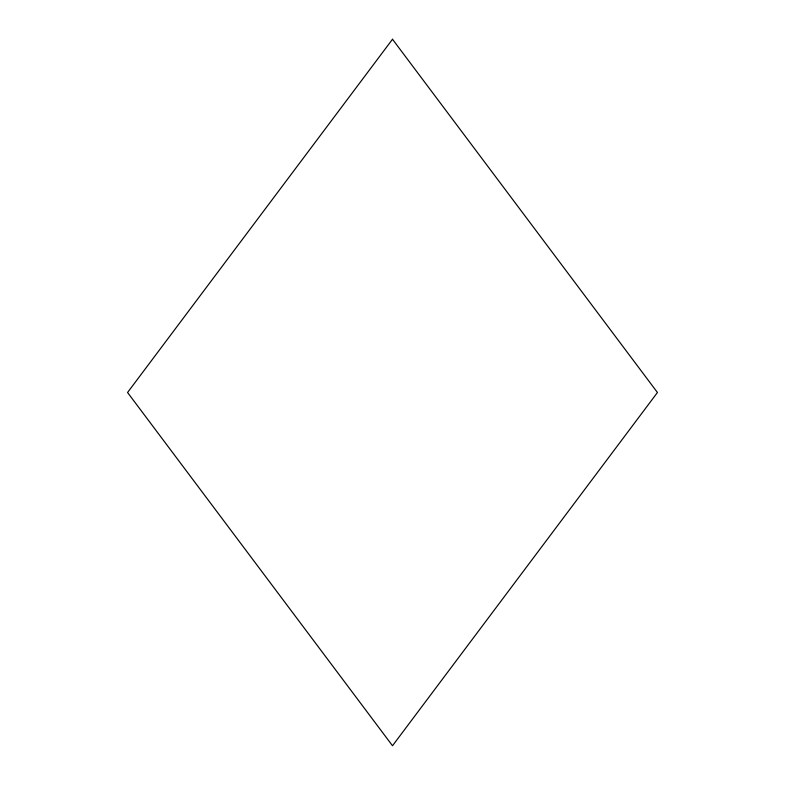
<?xml version="1.0" encoding="UTF-8"?>
<svg xmlns="http://www.w3.org/2000/svg" width="785" height="785" viewBox="0 0 785 785"><rect width="100%" height="100%" fill="white"/><g stroke="black" fill="none" stroke-linecap="round" stroke-linejoin="round"><path stroke-width="1.18" d="M392.5 39.25L127.562 392.5L392.5 745.75L657.438 392.5L392.5 39.25"/></g></svg>
